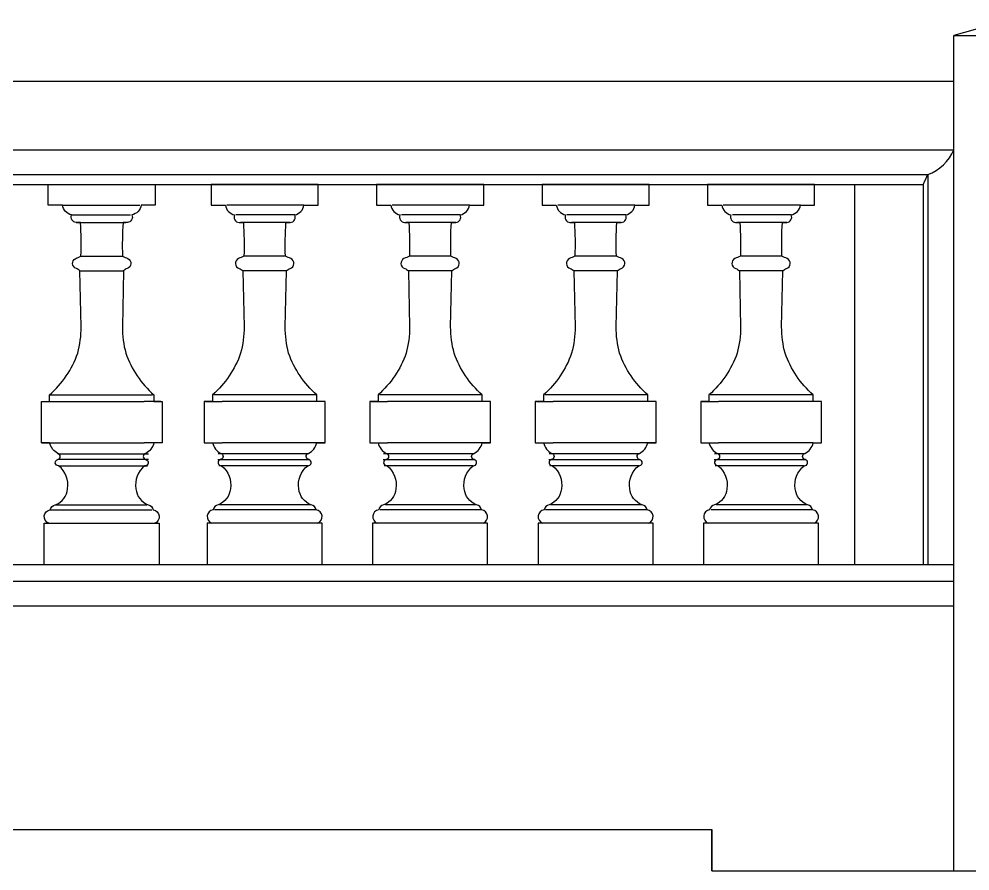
# Model space of a CAD drawing. Extents: x 391 to 4074, y 4249 to 5891.
# Drawn here: x 2134 to 3284, y 4249 to 5279 of the extents above; entities that cross this region are included whole.
import ezdxf

# ---------------------------------------------------------------- set-up
doc = ezdxf.new("R2010")
doc.units = 0
doc.header["$LTSCALE"] = 0.85
doc.header["$MEASUREMENT"] = 0
for name, color, linetype in [('2', 2, 'CONTINUOUS'), ('3', 3, 'CONTINUOUS'), ('4', 4, 'CONTINUOUS'), ('7', 7, 'CONTINUOUS')]:
    doc.layers.add(name, color=color, linetype=linetype)

msp = doc.modelspace()

# ---------------------------------------------------------------- linework, layer by layer
at = {"layer": '2'}
for points in [[(391.3, 4248.9), (1495.3, 4248.9), (1495.3, 4248.9), (1495.3, 4298.9), (2971.7, 4298.9), (2971.7, 4298.9), (2971.7, 4248.9), (2971.7, 4248.9), (4074.2, 4248.9)], [(2971.7, 4248.9), (2971.7, 4248.9), (2971.7, 4298.9), (2971.7, 4298.9), (2971.7, 4298.9), (2971.7, 4298.9), (2971.7, 4298.9)]]:
    msp.add_lwpolyline(points, dxfattribs=at)
at = {"layer": '3'}
for p, q in [((1233, 5090.9), (3232.5, 5090.9)), ((3232.5, 5090.9), (3232.5, 4618.9)), ((3227.2, 5078.9), (3227.2, 4618.9)), ((2197.9, 5042.1), (2269, 5042.1)), ((2467.6, 5042.1), (2396.5, 5042.1)), ((2667.6, 5042.1), (2596.5, 5042.1)), ((2867.6, 5042.1), (2796.5, 5042.1)), ((3067.6, 5042.1), (2996.5, 5042.1)), ((2203.4, 5032.9), (2263.6, 5032.9)), ((2462.2, 5032.9), (2401.9, 5032.9)), ((2662.2, 5032.9), (2601.9, 5032.9)), ((2862.2, 5032.9), (2801.9, 5032.9)), ((3062.2, 5032.9), (3001.9, 5032.9)), ((2209.2, 4992.3), (2259.4, 4992.3)), ((2456.3, 4992.3), (2406.1, 4992.3)), ((2656.3, 4992.3), (2606.1, 4992.3)), ((2856.3, 4992.3), (2806.1, 4992.3)), ((3056.3, 4992.3), (3006.1, 4992.3)), ((2208, 4974.3), (2260.7, 4974.3)), ((2457.5, 4974.3), (2404.9, 4974.3)), ((2657.5, 4974.3), (2604.9, 4974.3)), ((2857.5, 4974.3), (2804.9, 4974.3)), ((3057.5, 4974.3), (3004.9, 4974.3)), ((2171.3, 4824.4), (2295.7, 4824.4)), ((2494.2, 4824.4), (2369.8, 4824.4)), ((2694.2, 4824.4), (2569.8, 4824.4)), ((2894.2, 4824.4), (2769.8, 4824.4)), ((3094.2, 4824.4), (2969.8, 4824.4)), ((2181.3, 4753.4), (2290.7, 4753.4)), ((2484.2, 4753.4), (2374.9, 4753.4)), ((2684.2, 4753.4), (2574.9, 4753.4)), ((2884.2, 4753.4), (2774.9, 4753.4)), ((3084.2, 4753.4), (2974.9, 4753.4)), ((2290.9, 4746.3), (2181.1, 4746.3)), ((2182.2, 4738.8), (2289.7, 4738.8)), ((2374.6, 4746.3), (2484.4, 4746.3)), ((2483.3, 4738.8), (2375.8, 4738.8)), ((2574.6, 4746.3), (2684.4, 4746.3)), ((2683.3, 4738.8), (2575.8, 4738.8)), ((2774.6, 4746.3), (2884.4, 4746.3)), ((2883.3, 4738.8), (2775.8, 4738.8)), ((2974.6, 4746.3), (3084.4, 4746.3)), ((3083.3, 4738.8), (2975.8, 4738.8)), ((2178.2, 4691.6), (2288.8, 4691.6)), ((2487.4, 4691.6), (2376.7, 4691.6)), ((2687.4, 4691.6), (2576.7, 4691.6)), ((2887.4, 4691.6), (2776.7, 4691.6)), ((3087.4, 4691.6), (2976.7, 4691.6)), ((2172.1, 4685.4), (2294.9, 4685.4)), ((2493.4, 4685.4), (2370.7, 4685.4)), ((2693.4, 4685.4), (2570.7, 4685.4)), ((2893.4, 4685.4), (2770.7, 4685.4)), ((3093.4, 4685.4), (2970.7, 4685.4)), ((3264.2, 4598.9), (1201.3, 4598.9))]:
    msp.add_line(p, q, dxfattribs=at)
for centre, radius, start, end in [((3214.4, 5141.8), 54, 289.6026, 337.2617), ((3488.3, 4969.4), 283.2, 154.5974, 157.2571)]:
    msp.add_arc(centre, radius, start, end, dxfattribs=at)
at = {"layer": '4'}
for p, q in [((3264.2, 5258.9), (4074.2, 5258.9)), ((3264.2, 4248.9), (3264.2, 5258.9)), ((1201.3, 5203.9), (3264.2, 5203.9)), ((3264.2, 4618.9), (1201.3, 4618.9))]:
    msp.add_line(p, q, dxfattribs=at)
msp.add_lwpolyline([(4074.2, 5258.9), (4004.2, 5278.9), (3334.2, 5278.9), (3264.2, 5258.9)], dxfattribs=at)
at = {"layer": '7'}
for p, q in [((1201.3, 5120.9), (3264.2, 5120.9)), ((1238.3, 5078.9), (3227.2, 5078.9)), ((3144.2, 5078.9), (3144.2, 4618.9)), ((2186.8, 5053.9), (2280.2, 5053.9)), ((2478.7, 5053.9), (2385.4, 5053.9)), ((2678.7, 5053.9), (2585.4, 5053.9)), ((2878.7, 5053.9), (2785.4, 5053.9)), ((3078.7, 5053.9), (2985.4, 5053.9)), ((2161.3, 4816.4), (2181.3, 4816.4)), ((2161.3, 4816.4), (2179.3, 4816.4)), ((2181.3, 4816.4), (2285.7, 4816.4)), ((2305.7, 4816.4), (2285.7, 4816.4)), ((2305.7, 4816.4), (2287.7, 4816.4)), ((2359.8, 4816.4), (2377.8, 4816.4)), ((2359.8, 4816.4), (2379.8, 4816.4)), ((2484.2, 4816.4), (2379.8, 4816.4)), ((2504.2, 4816.4), (2484.2, 4816.4)), ((2504.2, 4816.4), (2486.2, 4816.4)), ((2559.8, 4816.4), (2579.8, 4816.4)), ((2559.8, 4816.4), (2577.8, 4816.4)), ((2684.2, 4816.4), (2579.8, 4816.4)), ((2704.2, 4816.4), (2684.2, 4816.4)), ((2704.2, 4816.4), (2686.2, 4816.4)), ((2759.8, 4816.4), (2779.8, 4816.4)), ((2759.8, 4816.4), (2777.8, 4816.4)), ((2884.2, 4816.4), (2779.8, 4816.4)), ((2904.2, 4816.4), (2884.2, 4816.4)), ((2904.2, 4816.4), (2886.2, 4816.4)), ((2959.8, 4816.4), (2979.8, 4816.4)), ((2959.8, 4816.4), (2977.8, 4816.4)), ((3094.2, 4816.4), (2979.8, 4816.4)), ((2161.3, 4766.4), (2181.3, 4766.4)), ((2161.3, 4766.4), (2179.3, 4766.4)), ((2181.3, 4766.4), (2285.7, 4766.4)), ((2305.7, 4766.4), (2285.7, 4766.4)), ((2305.7, 4766.4), (2287.7, 4766.4)), ((2359.8, 4766.4), (2377.8, 4766.4)), ((2359.8, 4766.4), (2379.8, 4766.4)), ((2484.2, 4766.4), (2379.8, 4766.4)), ((2504.2, 4766.4), (2484.2, 4766.4)), ((2504.2, 4766.4), (2486.2, 4766.4)), ((2559.8, 4766.4), (2579.8, 4766.4)), ((2559.8, 4766.4), (2577.8, 4766.4)), ((2684.2, 4766.4), (2579.8, 4766.4)), ((2704.2, 4766.4), (2684.2, 4766.4)), ((2704.2, 4766.4), (2686.2, 4766.4)), ((2759.8, 4766.4), (2779.8, 4766.4)), ((2759.8, 4766.4), (2777.8, 4766.4)), ((2884.2, 4766.4), (2779.8, 4766.4)), ((2904.2, 4766.4), (2884.2, 4766.4)), ((2904.2, 4766.4), (2886.2, 4766.4)), ((2959.8, 4766.4), (2979.8, 4766.4)), ((2959.8, 4766.4), (2977.8, 4766.4)), ((3094.2, 4766.4), (2979.8, 4766.4)), ((2170.3, 4669.4), (2298.4, 4669.4)), ((2495.2, 4669.4), (2367.2, 4669.4)), ((2695.2, 4669.4), (2567.2, 4669.4)), ((2895.2, 4669.4), (2767.2, 4669.4)), ((3095.2, 4669.4), (2967.2, 4669.4)), ((3264.2, 4568.9), (1201.3, 4568.9))]:
    msp.add_line(p, q, dxfattribs=at)
for points in [[(2164.8, 4618.9), (2164.8, 4669.4), (2170.3, 4669.4, -0.787404), (2172.1, 4685.4, -0.285708), (2178.2, 4691.6, 0.296527), (2193, 4711, 0.274585), (2182.2, 4738.8, -0.927433), (2181.1, 4746.3, 0.802854), (2181.3, 4753.6, -0.204287), (2171.3, 4766.4), (2161.3, 4766.4), (2161.3, 4816.4), (2171.3, 4816.4), (2171.3, 4824.4, 0.127434), (2205.3, 4874.8, 0.06305), (2209.5, 4906.9), (2208, 4974.3, 0.061829), (2203.6, 4977.4, -0.697354), (2202.8, 4989.2, 0.001735), (2209.2, 4992.3, 0.024539), (2208.6, 5032.9), (2208.6, 5032.9), (2203.4, 5032.9, -0.524515), (2197.9, 5042.1, -0.321458), (2186.8, 5053.9), (2169.7, 5053.9), (2169.7, 5078.9), (2234.3, 5078.9), (2299, 5078.9), (2299, 5053.9), (2281.9, 5053.9, -0.321458), (2270.7, 5042.1, -0.524515), (2265.3, 5032.9), (2260, 5032.9), (2260, 5032.9, 0.024539), (2259.4, 4992.3, 0.001735), (2265.9, 4989.2, -0.697354), (2265, 4977.4, 0.061829), (2260.7, 4974.3), (2259.2, 4906.9, 0.06305), (2263.4, 4874.8, 0.127434), (2297.4, 4824.4), (2297.4, 4816.4), (2307.4, 4816.4), (2307.4, 4766.4), (2297.4, 4766.4, -0.204287), (2287.4, 4753.6, 0.802854), (2287.6, 4746.3, -0.927433), (2286.4, 4738.8, 0.274585), (2275.7, 4711, 0.296527), (2290.5, 4691.6, -0.285708), (2296.6, 4685.4, -0.787404), (2298.4, 4669.4), (2303.8, 4669.4), (2303.8, 4618.9)], [(2500.7, 4618.9), (2500.7, 4669.4), (2495.2, 4669.4, 0.787404), (2493.4, 4685.4, 0.285708), (2487.4, 4691.6, -0.296527), (2472.5, 4711, -0.274585), (2483.3, 4738.8, 0.927433), (2484.4, 4746.3, -0.802854), (2484.2, 4753.6, 0.204287), (2494.2, 4766.4), (2504.2, 4766.4), (2504.2, 4816.4), (2494.2, 4816.4), (2494.2, 4824.4, -0.127434), (2460.2, 4874.8, -0.06305), (2456, 4906.9), (2457.5, 4974.3, -0.061829), (2461.9, 4977.4, 0.697354), (2462.8, 4989.2, -0.001735), (2456.3, 4992.3, -0.024539), (2456.9, 5032.9), (2456.9, 5032.9), (2462.2, 5032.9, 0.524515), (2467.6, 5042.1, 0.321458), (2478.7, 5053.9), (2495.9, 5053.9), (2495.9, 5078.9), (2431.2, 5078.9), (2366.5, 5078.9), (2366.5, 5053.9), (2383.7, 5053.9, 0.321458), (2394.8, 5042.1, 0.524515), (2400.2, 5032.9), (2405.5, 5032.9), (2405.5, 5032.9, -0.024539), (2406.1, 4992.3, -0.001735), (2399.6, 4989.2, 0.697354), (2400.5, 4977.4, -0.061829), (2404.9, 4974.3), (2406.4, 4906.9, -0.06305), (2402.2, 4874.8, -0.127434), (2368.2, 4824.4), (2368.2, 4816.4), (2358.2, 4816.4), (2358.2, 4766.4), (2368.2, 4766.4, 0.204287), (2378.2, 4753.6, -0.802854), (2377.9, 4746.3, 0.927433), (2379.1, 4738.8, -0.274585), (2389.8, 4711, -0.296527), (2375, 4691.6, 0.285708), (2369, 4685.4, 0.787404), (2367.2, 4669.4), (2361.7, 4669.4), (2361.7, 4618.9)], [(2700.7, 4618.9), (2700.7, 4669.4), (2695.2, 4669.4, 0.787404), (2693.4, 4685.4, 0.285708), (2687.4, 4691.6, -0.296527), (2672.5, 4711, -0.274585), (2683.3, 4738.8, 0.927433), (2684.4, 4746.3, -0.802854), (2684.2, 4753.6, 0.204287), (2694.2, 4766.4), (2704.2, 4766.4), (2704.2, 4816.4), (2694.2, 4816.4), (2694.2, 4824.4, -0.127434), (2660.2, 4874.8, -0.06305), (2656, 4906.9), (2657.5, 4974.3, -0.061829), (2661.9, 4977.4, 0.697354), (2662.8, 4989.2, -0.001735), (2656.3, 4992.3, -0.024539), (2656.9, 5032.9), (2656.9, 5032.9), (2662.2, 5032.9, 0.524515), (2667.6, 5042.1, 0.321458), (2678.7, 5053.9), (2695.9, 5053.9), (2695.9, 5078.9), (2631.2, 5078.9), (2566.5, 5078.9), (2566.5, 5053.9), (2583.7, 5053.9, 0.321458), (2594.8, 5042.1, 0.524515), (2600.2, 5032.9), (2605.5, 5032.9), (2605.5, 5032.9, -0.024539), (2606.1, 4992.3, -0.001735), (2599.6, 4989.2, 0.697354), (2600.5, 4977.4, -0.061829), (2604.9, 4974.3), (2606.4, 4906.9, -0.06305), (2602.2, 4874.8, -0.127434), (2568.2, 4824.4), (2568.2, 4816.4), (2558.2, 4816.4), (2558.2, 4766.4), (2568.2, 4766.4, 0.204287), (2578.2, 4753.6, -0.802854), (2577.9, 4746.3, 0.927433), (2579.1, 4738.8, -0.274585), (2589.8, 4711, -0.296527), (2575, 4691.6, 0.285708), (2569, 4685.4, 0.787404), (2567.2, 4669.4), (2561.7, 4669.4), (2561.7, 4618.9)], [(2900.7, 4618.9), (2900.7, 4669.4), (2895.2, 4669.4, 0.787404), (2893.4, 4685.4, 0.285708), (2887.4, 4691.6, -0.296527), (2872.5, 4711, -0.274585), (2883.3, 4738.8, 0.927433), (2884.4, 4746.3, -0.802854), (2884.2, 4753.6, 0.204287), (2894.2, 4766.4), (2904.2, 4766.4), (2904.2, 4816.4), (2894.2, 4816.4), (2894.2, 4824.4, -0.127434), (2860.2, 4874.8, -0.06305), (2856, 4906.9), (2857.5, 4974.3, -0.061829), (2861.9, 4977.4, 0.697354), (2862.8, 4989.2, -0.001735), (2856.3, 4992.3, -0.024539), (2856.9, 5032.9), (2856.9, 5032.9), (2862.2, 5032.9, 0.524515), (2867.6, 5042.1, 0.321458), (2878.7, 5053.9), (2895.9, 5053.9), (2895.9, 5078.9), (2831.2, 5078.9), (2766.5, 5078.9), (2766.5, 5053.9), (2783.7, 5053.9, 0.321458), (2794.8, 5042.1, 0.524515), (2800.2, 5032.9), (2805.5, 5032.9), (2805.5, 5032.9, -0.024539), (2806.1, 4992.3, -0.001735), (2799.6, 4989.2, 0.697354), (2800.5, 4977.4, -0.061829), (2804.9, 4974.3), (2806.4, 4906.9, -0.06305), (2802.2, 4874.8, -0.127434), (2768.2, 4824.4), (2768.2, 4816.4), (2758.2, 4816.4), (2758.2, 4766.4), (2768.2, 4766.4, 0.204287), (2778.2, 4753.6, -0.802854), (2777.9, 4746.3, 0.927433), (2779.1, 4738.8, -0.274585), (2789.8, 4711, -0.296527), (2775, 4691.6, 0.285708), (2769, 4685.4, 0.787404), (2767.2, 4669.4), (2761.7, 4669.4), (2761.7, 4618.9)], [(3100.7, 4618.9), (3100.7, 4669.4), (3095.2, 4669.4, 0.787404), (3093.4, 4685.4, 0.285708), (3087.4, 4691.6, -0.296527), (3072.5, 4711, -0.274585), (3083.3, 4738.8, 0.927433), (3084.4, 4746.3, -0.802854), (3084.2, 4753.6, 0.204287), (3094.2, 4766.4), (3104.2, 4766.4), (3104.2, 4816.4), (3094.2, 4816.4), (3094.2, 4824.4, -0.127434), (3060.2, 4874.8, -0.06305), (3056, 4906.9), (3057.5, 4974.3, -0.061829), (3061.9, 4977.4, 0.697354), (3062.8, 4989.2, -0.001735), (3056.3, 4992.3, -0.024539), (3056.9, 5032.9), (3056.9, 5032.9), (3062.2, 5032.9, 0.524515), (3067.6, 5042.1, 0.321458), (3078.7, 5053.9), (3095.9, 5053.9), (3095.9, 5078.9), (3031.2, 5078.9), (2966.5, 5078.9), (2966.5, 5053.9), (2983.7, 5053.9, 0.321458), (2994.8, 5042.1, 0.524515), (3000.2, 5032.9), (3005.5, 5032.9), (3005.5, 5032.9, -0.024539), (3006.1, 4992.3, -0.001735), (2999.6, 4989.2, 0.697354), (3000.5, 4977.4, -0.061829), (3004.9, 4974.3), (3006.4, 4906.9, -0.06305), (3002.2, 4874.8, -0.127434), (2968.2, 4824.4), (2968.2, 4816.4), (2958.2, 4816.4), (2958.2, 4766.4), (2968.2, 4766.4, 0.204287), (2978.2, 4753.6, -0.802854), (2977.9, 4746.3, 0.927433), (2979.1, 4738.8, -0.274585), (2989.8, 4711, -0.296527), (2975, 4691.6, 0.285708), (2969, 4685.4, 0.787404), (2967.2, 4669.4), (2961.7, 4669.4), (2961.7, 4618.9)]]:
    msp.add_lwpolyline(points, format="xyb", dxfattribs=at)

doc.saveas('drawing.dxf')
